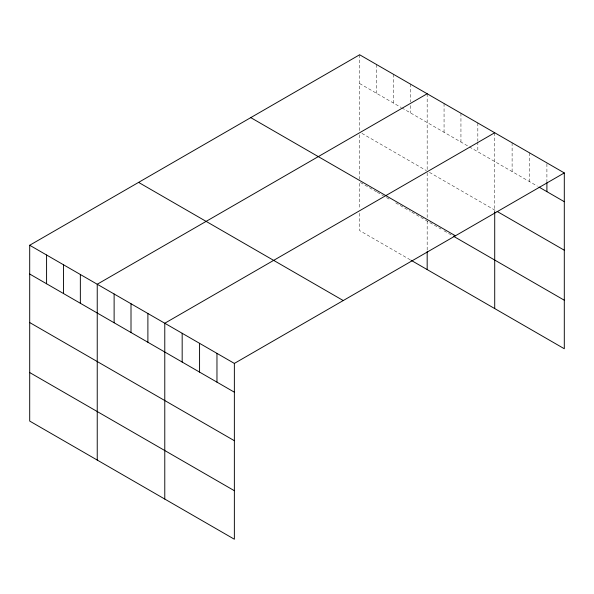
<?xml version="1.0" encoding="UTF-8"?>
<svg xmlns="http://www.w3.org/2000/svg" width="594" height="594" viewBox="0 0 594 594"><rect width="100%" height="100%" fill="white"/><g stroke="black" fill="none" stroke-linecap="round" stroke-linejoin="round"><path stroke-width="0.45" stroke-dasharray="2.97 2.23" d="M359.637 54.767L359.637 131.163M359.637 83.539L401.084 107.462M401.848 107.908L468.621 146.458M469.386 146.904L537.414 186.174M361.939 133.39L426.41 170.612M429.477 172.386L496.294 210.967M376.522 191.81L359.637 182.061L359.637 209.021M377.287 192.256L383.427 195.797M386.501 197.572L389.567 199.339M395.708 202.888L410.291 211.308M411.828 212.192L440.993 229.032M444.06 230.799L452.502 235.677M410.291 259.83L359.637 230.583L359.637 212.615M546.903 163.781L546.903 181.764M529.506 152.836L529.506 181.608M512.11 142.798L512.11 171.569M494.713 132.752L494.713 211.902M477.828 123.003L477.828 140.986M477.828 141.884L477.828 151.774M460.944 113.254L460.944 142.025M444.06 103.505L444.06 132.276M427.175 93.755L427.175 170.159M427.175 172.906L427.175 218.273M427.175 221.057L427.175 250.705M410.291 84.006L410.291 101.99M410.291 105.591L410.291 112.786M393.406 74.265L393.406 103.037M376.522 64.516L376.522 93.288M359.637 134.838L359.637 179.284"/><path stroke-width="0.89" d="M564.3 172.928L234.363 363.417L234.363 539.233L29.7 421.072L29.7 245.255L359.637 54.767L564.3 172.928L564.3 348.745L411.055 260.276M427.175 93.755L97.238 284.244L97.238 460.068M494.713 132.752L164.776 323.24L164.776 499.064M538.996 187.088L564.3 201.7M497.089 211.419L564.3 250.223M250.757 117.627L455.42 235.788M453.267 236.122L564.3 300.222M138.58 182.388L343.243 300.549M29.7 245.255L234.363 363.417M29.7 274.027L234.363 392.189M29.7 322.549L234.363 440.711M29.7 372.549L234.363 490.711M546.903 182.662L546.903 191.654M494.713 211.902L494.713 308.576M427.175 251.611L427.175 269.579M216.966 353.371L216.966 382.142M199.569 343.325L199.569 372.096M182.172 333.279L182.172 362.058M147.891 313.491L147.891 342.263M131.007 303.742L131.007 332.514M114.122 293.993L114.122 322.765M80.353 274.495L80.353 303.267M63.469 264.746L63.469 293.525M46.584 254.997L46.584 283.776"/></g></svg>
